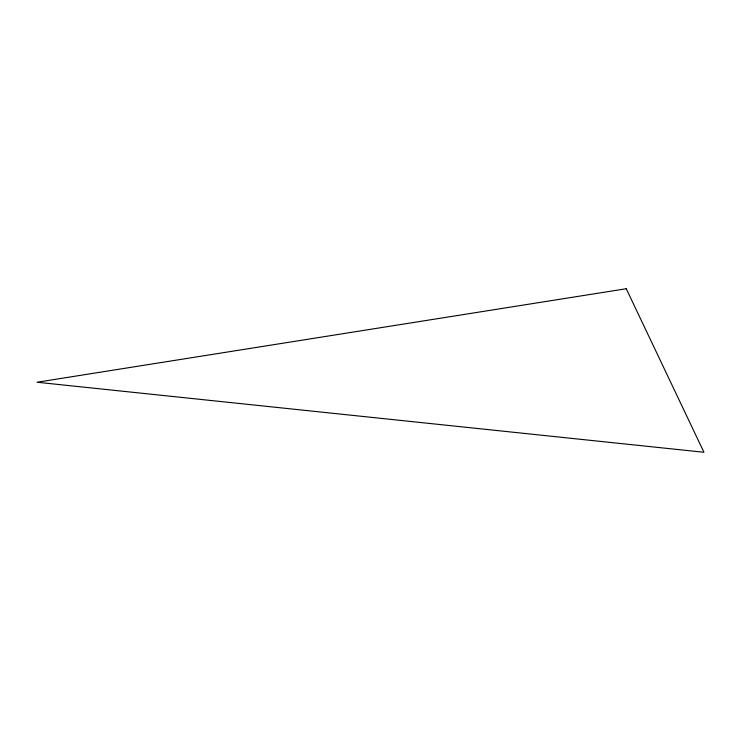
<?xml version="1.0" encoding="UTF-8"?>
<svg xmlns="http://www.w3.org/2000/svg" width="741" height="741" viewBox="0 0 741 741"><rect width="100%" height="100%" fill="white"/><g stroke="black" fill="none" stroke-linecap="round" stroke-linejoin="round"><path stroke-width="1.11" d="M626.247 288.731L37.05 382.236L703.95 452.269L626.247 288.731"/></g></svg>
